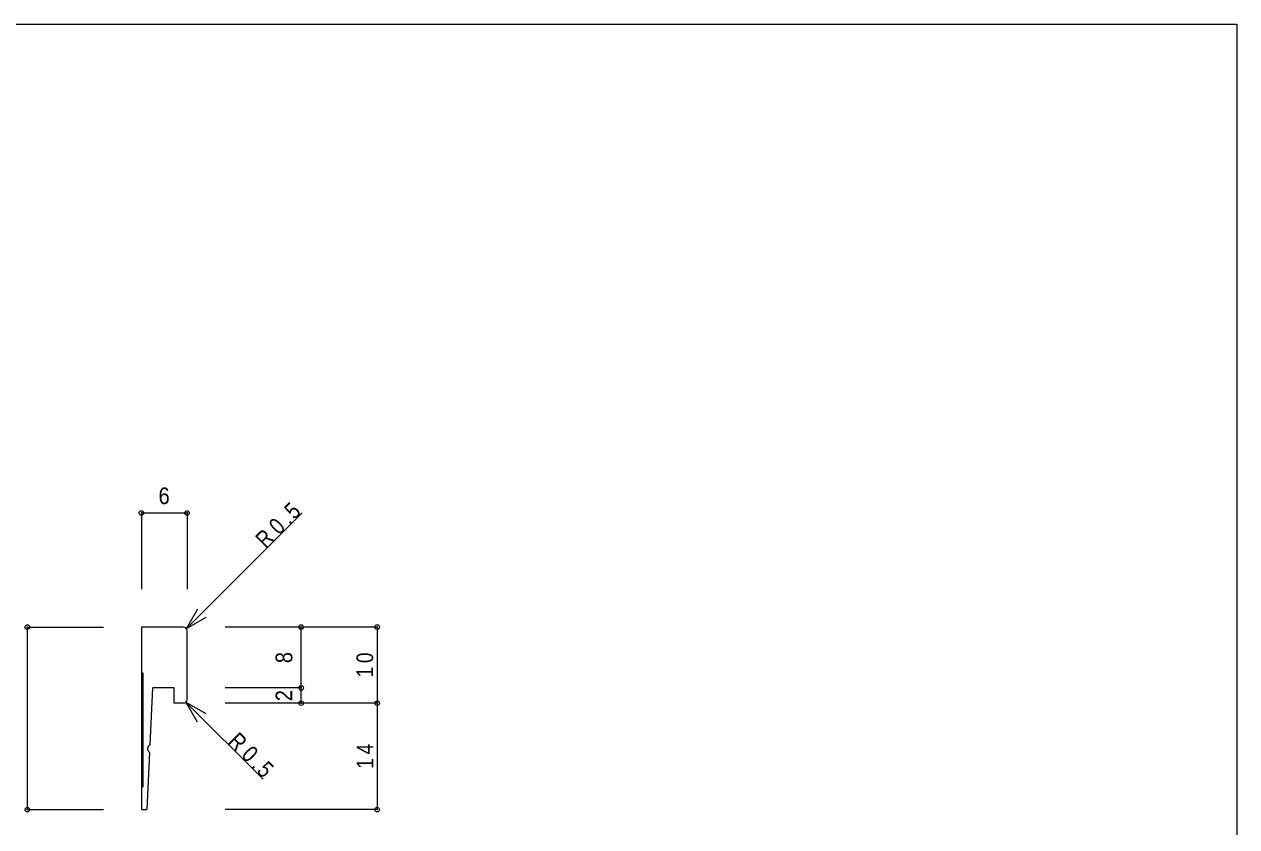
# Model space of a CAD drawing. Units: millimetres on the paper. Extents: x -141 to 141, y -98 to 98.
# Drawn here: x -18.4 to 141, y -8 to 97.5 of the extents above; entities that cross this region are included whole.
import ezdxf
from ezdxf.enums import TextEntityAlignment as Align

# ---------------------------------------------------------------- set-up
doc = ezdxf.new("R2010")
doc.units = ezdxf.units.MM
doc.header["$PDMODE"] = 32
doc.header["$PDSIZE"] = 0.6
for name, color, linetype, lineweight in [('0-0_ＫＢ製品', 2, 'Continuous', 9), ('0-3_寸法', 4, 'Continuous', 9), ('0-4_引出線字', 4, 'Continuous', 9), ('0-8_他製品', 7, 'Continuous', 9), ('F-0_図面枠', 5, 'Continuous', 9)]:
    doc.layers.add(name, color=color, linetype=linetype, lineweight=lineweight)
doc.layers.add('0-5_文字', color=7, linetype='Continuous')
doc.styles.add('HGｺﾞｼｯｸM', font='')
doc.styles.get('HGｺﾞｼｯｸM').set_extended_font_data('HGｺﾞｼｯｸM')

msp = doc.modelspace()

# ---------------------------------------------------------------- linework, layer by layer
at = {"layer": '0-0_ＫＢ製品'}
for p, q in [((-3, 18.25), (-3, -5.75)), ((2.5, 18.25), (-3, 18.25)), ((3, 8.75), (3, 17.75)), ((-1.867, 2.764), (-1.486, 10.25)), ((1.3, 10.25), (-1.486, 10.25)), ((1.3, 8.25), (1.3, 10.25)), ((2.5, 8.25), (1.3, 8.25)), ((-1.918, 1.764), (-2.3, -5.75)), ((-3, -5.75), (-2.3, -5.75))]:
    msp.add_line(p, q, dxfattribs=at)
at = {"layer": '0-0_ＫＢ製品', "color": 4}
msp.add_line((-3, 12.872), (-3, 11.681), dxfattribs=at)
at = {"layer": '0-0_ＫＢ製品'}
for centre, radius, start, end in [((2.5, 17.75), 0.5, 0, 90), ((2.5, 8.75), 0.5, 270, 0), ((-1.624, 2.251), 0.568, 115.25567, 238.91837)]:
    msp.add_arc(centre, radius, start, end, dxfattribs=at)
at = {"layer": '0-3_寸法'}
for p, q in [((-3, 33.25), (3, 33.25)), ((-3, 33.25), (-3, 23.25)), ((3, 33.25), (3, 23.25)), ((2.928, 18.045), (4.428, 20.643)), ((2.928, 18.045), (5.526, 19.545)), ((-18, 18.25), (-18, -5.75)), ((-18, 18.25), (-8, 18.25)), ((18, 18.25), (8, 18.25)), ((18, 10.25), (18, 18.25)), ((28, 18.25), (18, 18.25)), ((28, 18.25), (28, 8.25)), ((18, 10.25), (8, 10.25)), ((18, 8.25), (18, 10.25)), ((18, 8.25), (8, 8.25)), ((28, 8.25), (18, 8.25)), ((28, 8.25), (28, -5.75)), ((-18, -5.75), (-8, -5.75)), ((28, -5.75), (8, -5.75))]:
    msp.add_line(p, q, dxfattribs=at)
for p in [(-3, 33.25), (3, 33.25), (-18, 18.25), (18, 18.25), (28, 18.25), (18, 10.25), (18, 8.25), (28, 8.25), (-18, -5.75), (28, -5.75)]:
    msp.add_point(p, dxfattribs=at)
at = {"layer": '0-4_引出線字'}
for p, q in [((2.928, 18.045), (18.133, 33.25)), ((2.854, 8.396), (5.452, 6.896)), ((2.854, 8.396), (4.354, 5.798)), ((2.854, 8.396), (13, -1.75))]:
    msp.add_line(p, q, dxfattribs=at)
at = {"layer": '0-8_他製品'}
for p, q in [((-3, 12.25), (-2.8, 12.25)), ((-2.8, 12.25), (-2.8, -2.75)), ((-3, -2.75), (-2.8, -2.75))]:
    msp.add_line(p, q, dxfattribs=at)
at = {"layer": 'F-0_図面枠'}
for p, q in [((-141, 97.5), (141, 97.5)), ((141, 97.5), (141, -97.5))]:
    msp.add_line(p, q, dxfattribs=at)

# ---------------------------------------------------------------- texts
at = {"layer": '0-3_寸法', "color": 7, "style": 'HGｺﾞｼｯｸM', "width": 0.9}
msp.add_text('6', height=2.199, dxfattribs=at).set_placement((-0.75, 33.75), align=Align.BOTTOM_LEFT)
for s, p in [('8', (17.5, 13.5)), ('2', (17.5, 8.5))]:
    msp.add_text(s, height=2.199, rotation=90, dxfattribs=at).set_placement(p, align=Align.BOTTOM_LEFT)
at = {"layer": '0-3_寸法', "color": 7, "char_height": 2.199, "attachment_point": 7, "rotation": 90, "style": 'HGｺﾞｼｯｸM'}
for s, insert in [('\\T1.36;\\W0.85;10', (27.5, 11.625)), ('\\T1.36;\\W0.85;14', (27.5, -0.375))]:
    msp.add_mtext(s, dxfattribs=dict(at, insert=insert))
at = {"layer": '0-5_文字', "char_height": 2.199, "attachment_point": 7, "style": 'HGｺﾞｼｯｸM'}
for insert, rotation in [((13.36, 28.477), 45), ((8.227, 3.023), 315)]:
    msp.add_mtext('\\T1.38;\\W0.85;R0.5', dxfattribs=dict(at, insert=insert, rotation=rotation))

doc.saveas('drawing.dxf')
